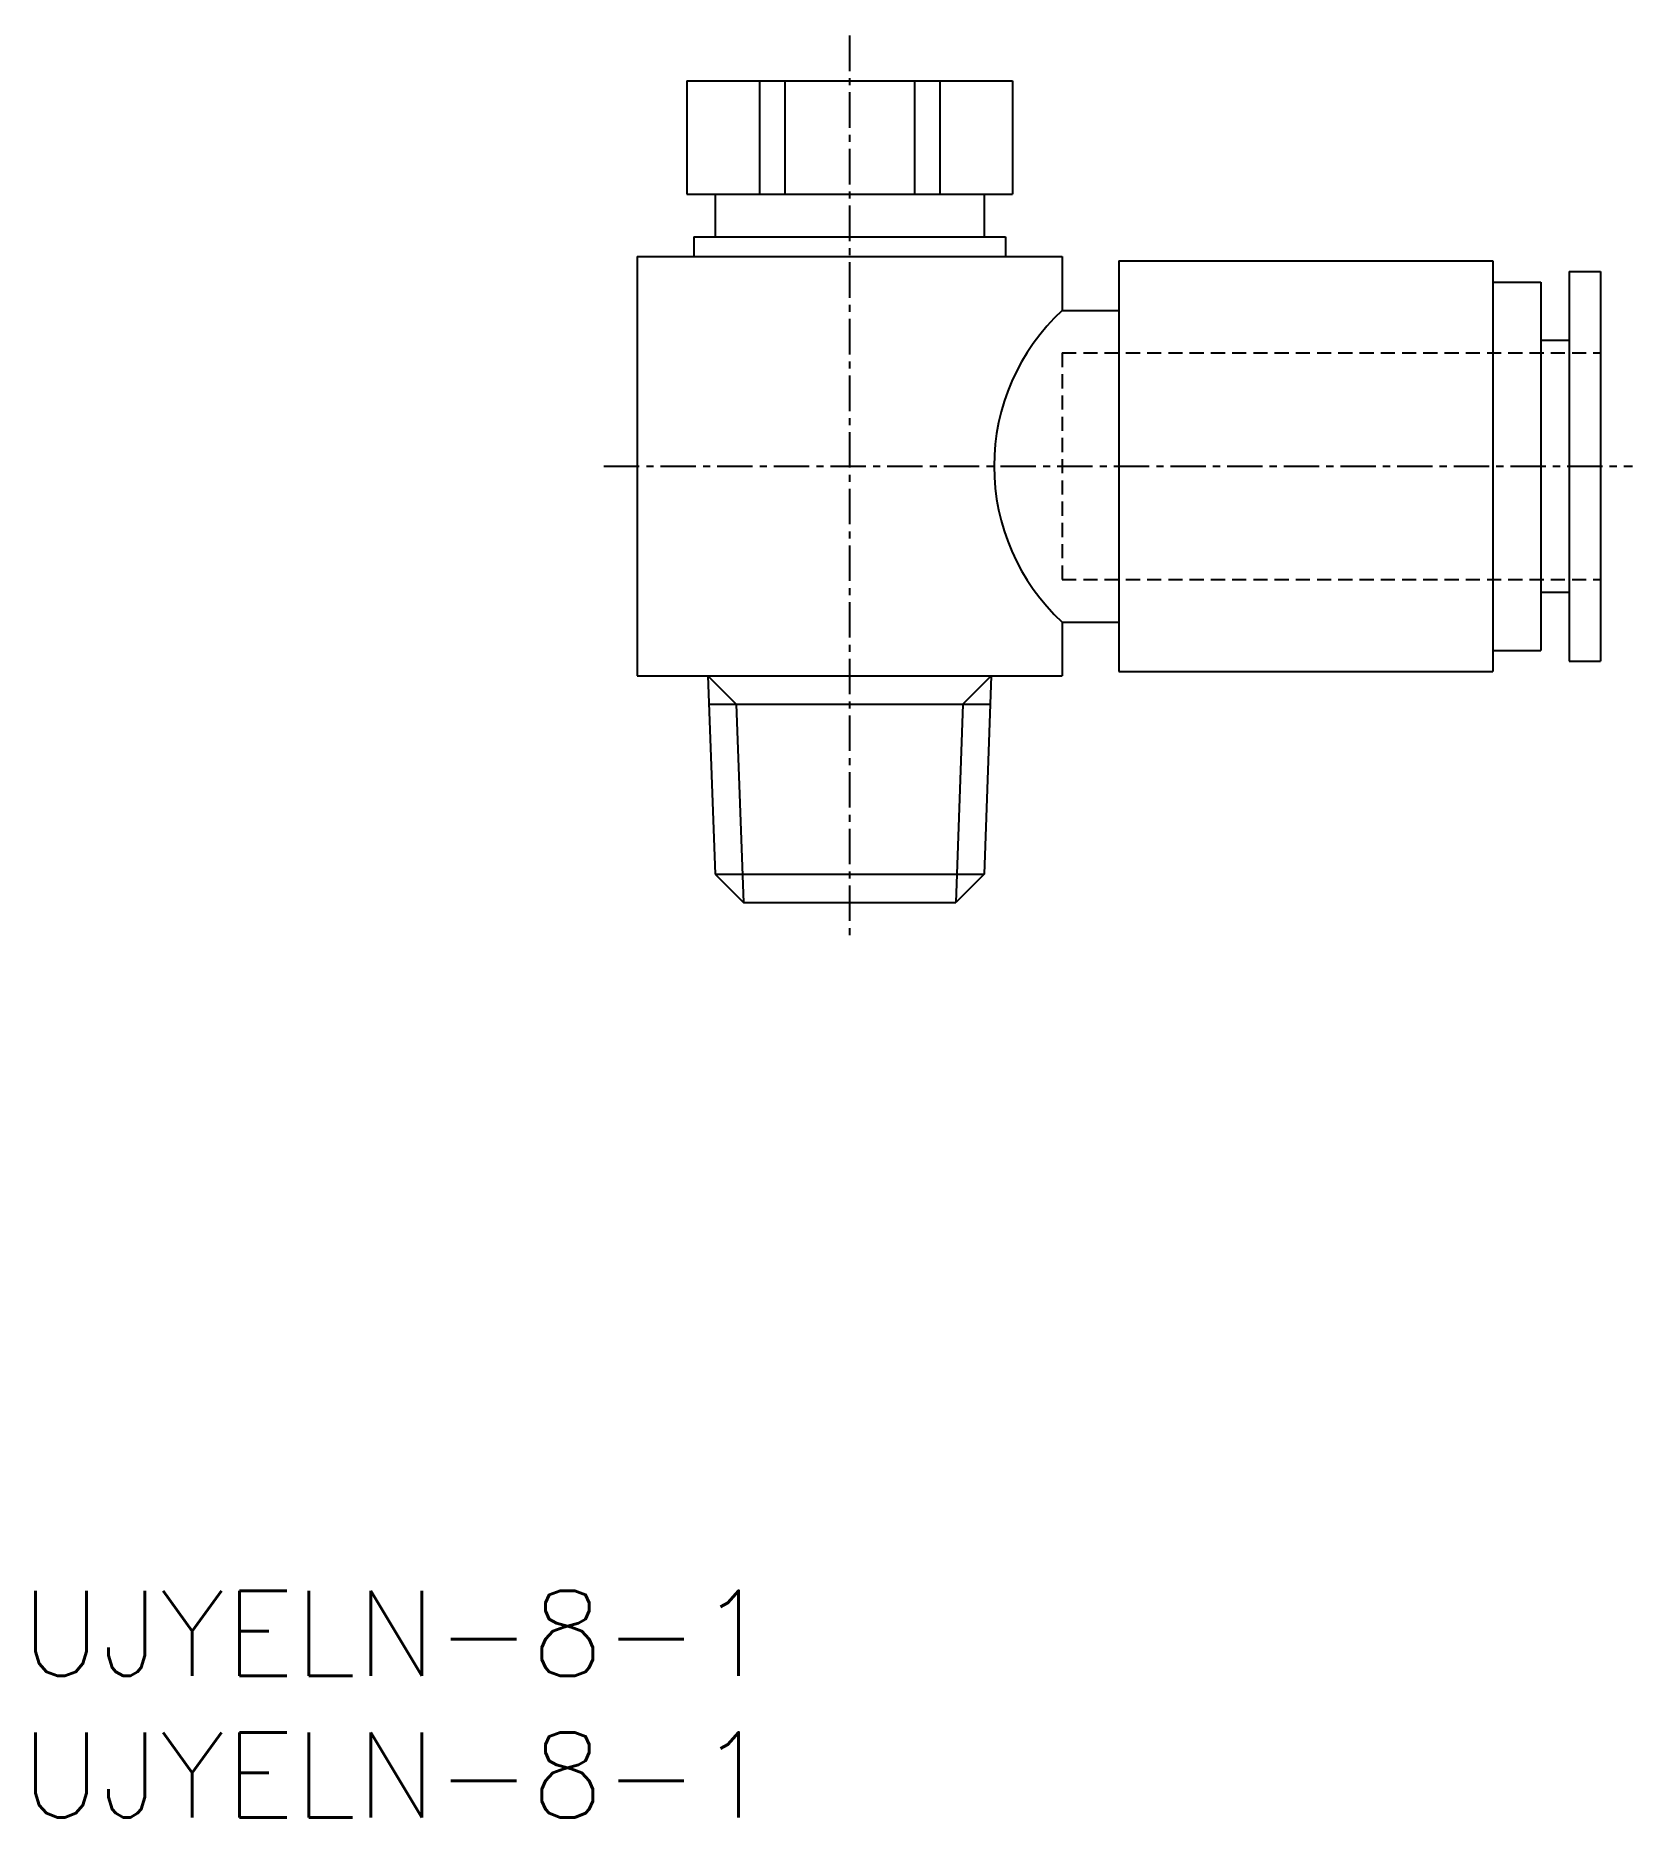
# Model space of a CAD drawing. Extents: x 0.5 to 56.9, y 0 to 62.9.
import ezdxf

# ---------------------------------------------------------------- set-up
doc = ezdxf.new("R2010")
doc.units = 0
doc.linetypes.add('CENTER', pattern=[2, 1.25, -0.25, 0.25, -0.25])
doc.linetypes.add('DASHED', pattern=[0.75, 0.5, -0.25])
doc.layers.get('0').update_dxf_attribs({"linetype": 'CONTINUOUS'})
doc.layers.add('CENTER', color=1, linetype='CENTER')
doc.styles.get("Standard").update_dxf_attribs({"font": 'txt.shx'})

# ---------------------------------------------------------------- blocks, each defined once
blk = doc.blocks.new('*U8')
at = {"color": 7, "linetype": 'CONTINUOUS'}
blk.add_text('UJYELN-8-1', height=3, dxfattribs=at).set_placement((0, 5))
blk = doc.blocks.new('*U9')
at = {"color": 7, "linetype": 'CONTINUOUS'}
blk.add_text('UJYELN-8-1', height=3, dxfattribs=at).set_placement((0, 0))

msp = doc.modelspace()

# ---------------------------------------------------------------- linework, layer by layer
at = {"color": 7, "linetype": 'CONTINUOUS'}
for p, q in [((23.498, 61.292), (34.998, 61.292)), ((23.498, 61.292), (23.498, 57.292)), ((26.064, 61.292), (26.064, 57.292)), ((26.957, 61.292), (26.957, 57.292)), ((31.54, 61.292), (31.54, 57.292)), ((32.433, 61.292), (32.433, 57.292)), ((34.998, 61.292), (34.998, 57.292)), ((23.498, 57.292), (34.998, 57.292)), ((24.498, 57.292), (24.498, 55.792)), ((33.998, 57.292), (33.998, 55.792)), ((23.748, 55.792), (34.748, 55.792)), ((23.748, 55.792), (23.748, 55.092)), ((34.748, 55.792), (34.748, 55.092)), ((21.748, 55.092), (36.748, 55.092)), ((21.748, 55.092), (21.748, 40.292)), ((36.748, 55.092), (36.748, 53.192)), ((38.748, 54.942), (38.748, 40.442)), ((38.748, 54.942), (51.948, 54.942)), ((51.948, 54.942), (51.948, 40.442)), ((51.948, 54.192), (53.648, 54.192)), ((53.648, 54.192), (53.648, 41.192)), ((54.648, 54.567), (55.748, 54.567)), ((54.648, 54.567), (54.648, 40.817)), ((55.748, 54.567), (55.748, 40.817)), ((36.748, 53.192), (38.748, 53.192)), ((53.648, 52.142), (54.648, 52.142)), ((53.648, 43.242), (54.648, 43.242)), ((36.748, 42.192), (36.748, 40.292)), ((36.748, 42.192), (38.748, 42.192)), ((51.948, 41.192), (53.648, 41.192)), ((21.748, 40.292), (36.748, 40.292)), ((24.248, 40.292), (24.498, 33.292)), ((34.248, 40.292), (33.998, 33.292)), ((38.748, 40.442), (51.948, 40.442)), ((54.648, 40.817), (55.748, 40.817)), ((24.284, 39.292), (34.213, 39.292)), ((24.498, 33.292), (25.498, 32.292)), ((24.498, 33.292), (33.998, 33.292)), ((33.998, 33.292), (32.998, 32.292)), ((25.498, 32.292), (32.998, 32.292))]:
    msp.add_line(p, q, dxfattribs=at)
at = {"color": 3, "linetype": 'DASHED'}
for p, q in [((36.748, 51.692), (36.748, 43.692)), ((36.748, 51.692), (55.748, 51.692)), ((36.748, 43.692), (55.748, 43.692))]:
    msp.add_line(p, q, dxfattribs=at)
at = {"color": 3, "linetype": 'CONTINUOUS'}
for p, q in [((24.248, 40.292), (25.248, 39.292)), ((34.248, 40.292), (33.248, 39.292)), ((25.248, 39.292), (25.498, 32.292)), ((33.248, 39.292), (32.998, 32.292))]:
    msp.add_line(p, q, dxfattribs=at)
at = {"color": 7, "linetype": 'CONTINUOUS'}
msp.add_arc((41.847, 47.692), 7.5, 132.83345, 227.16653, dxfattribs=at)
at = {"layer": 'CENTER', "color": 1, "linetype": 'CENTER'}
for p, q in [((29.248, 62.892), (29.248, 30.908)), ((20.574, 47.692), (56.878, 47.692))]:
    msp.add_line(p, q, dxfattribs=at)

# ---------------------------------------------------------------- block references
at = {"color": 7, "linetype": 'CONTINUOUS'}
for name in ['*U8', '*U9']:
    msp.add_blockref(name, (0, 0), dxfattribs=at)

doc.saveas('drawing.dxf')
